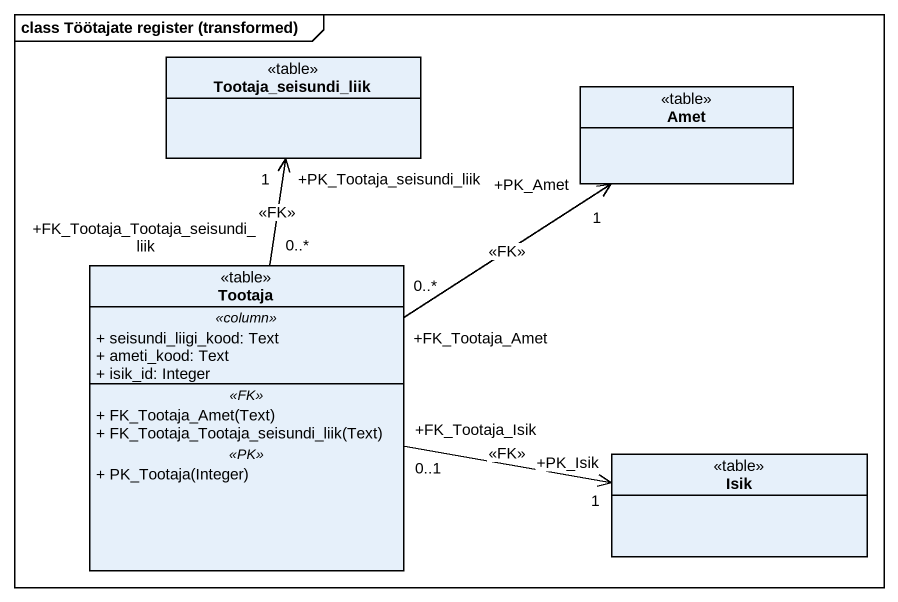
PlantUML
@startuml
mainframe class Töötajate register (transformed)
hide circle
hide empty members
skinparam classAttributeIconSize 0
class Tootaja_seisundi_liik <<table>>
class Amet <<table>>
class Tootaja <<table>> {
  .. <<column>> ..
  + seisundi_liigi_kood: Text
  + ameti_kood: Text
  + isik_id: Integer
  .. <<FK>> ..
  + FK_Tootaja_Amet(Text)
  + FK_Tootaja_Tootaja_seisundi_liik(Text)
  .. <<PK>> ..
  + PK_Tootaja(Integer)
}
class Isik <<table>>
Tootaja "+FK_Tootaja_Tootaja_seisundi_liik\n0..*" -up-> "+PK_Tootaja_seisundi_liik\n1" Tootaja_seisundi_liik : <<FK>>
Tootaja "+FK_Tootaja_Amet\n0..*" -up-> "+PK_Amet\n1" Amet : <<FK>>
Tootaja "+FK_Tootaja_Isik\n0..1" -right-> "+PK_Isik\n1" Isik : <<FK>>
@enduml
